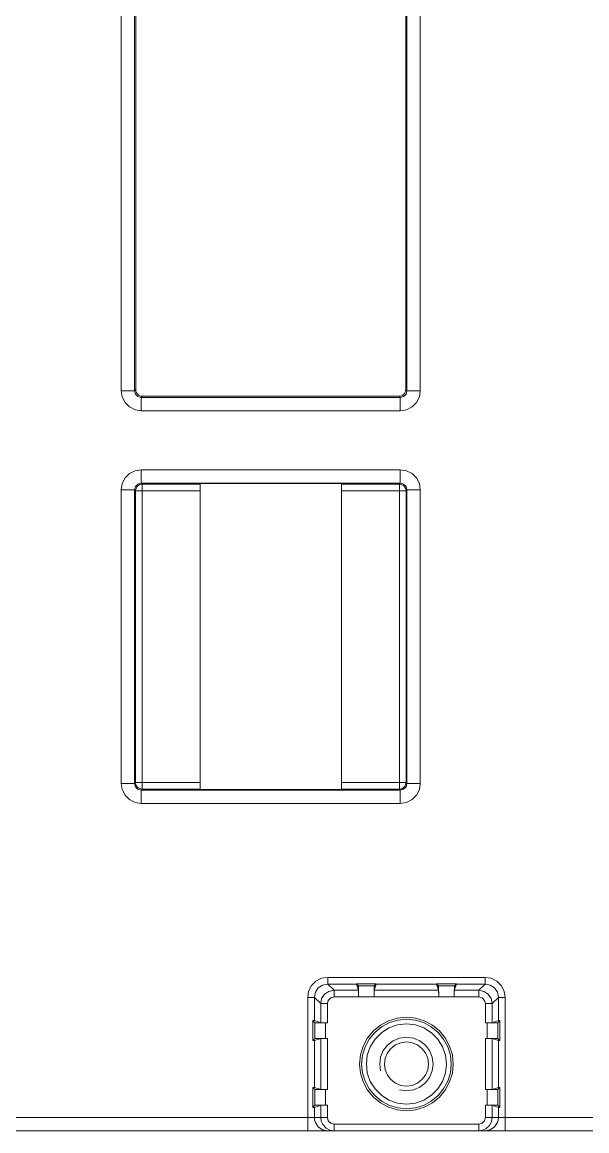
# Model space of a CAD drawing. Header units: millimetres. Extents: x 33157 to 59611, y -29750 to 1750.
# Drawn here: x 54998.5 to 55040.7, y 409.3 to 492.3 of the extents above; entities that cross this region are included whole.
import ezdxf

# ---------------------------------------------------------------- set-up
doc = ezdxf.new("R2010")
doc.units = ezdxf.units.MM
doc.layers.add('layer 1', color=7, linetype='Continuous', lineweight=18)

msp = doc.modelspace()

# ---------------------------------------------------------------- linework, layer by layer
at = {"layer": 'layer 1', "lineweight": 9}
for p, q in [((55005.877, 519.53), (55005.877, 464.69)), ((55006.877, 519.53), (55006.877, 464.69)), ((55006.965, 519.442), (55006.965, 464.778)), ((55027.182, 519.442), (55027.182, 464.778)), ((55027.261, 519.53), (55027.261, 464.69)), ((55028.262, 519.53), (55028.262, 464.69)), ((55007.378, 464.19), (55007.378, 463.19)), ((55026.761, 464.19), (55026.761, 463.19)), ((55007.378, 458.775), (55007.378, 457.775)), ((55026.761, 458.775), (55026.761, 457.775)), ((55007.448, 457.705), (55007.448, 434.862)), ((55026.699, 457.705), (55026.699, 434.862)), ((55005.877, 457.275), (55005.877, 435.292)), ((55006.877, 457.275), (55006.877, 435.292)), ((55006.948, 457.257), (55006.948, 457.205)), ((55006.948, 457.205), (55006.948, 435.362)), ((55011.785, 457.205), (55011.785, 435.362)), ((55022.363, 457.205), (55022.363, 435.362)), ((55027.2, 457.205), (55027.2, 435.362)), ((55027.261, 457.275), (55027.261, 435.292)), ((55028.262, 457.275), (55028.262, 435.292)), ((55007.378, 434.791), (55007.378, 433.791)), ((55026.761, 434.791), (55026.761, 433.791)), ((55021.336, 420.768), (55021.336, 420.267)), ((55033.108, 420.768), (55033.108, 420.267)), ((55019.835, 419.267), (55019.835, 409.28)), ((55020.335, 419.267), (55020.335, 417.529)), ((55021.81, 419.802), (55021.81, 419.302)), ((55023.636, 419.802), (55023.636, 419.311)), ((55030.808, 419.802), (55030.808, 419.311)), ((55032.634, 419.802), (55032.634, 419.302)), ((55034.109, 419.267), (55034.109, 417.529)), ((55034.609, 419.267), (55034.609, 409.28)), ((55020.809, 418.802), (55020.809, 417.371)), ((55021.309, 418.802), (55021.309, 417.371)), ((55033.134, 418.802), (55033.134, 417.371)), ((55033.635, 418.802), (55033.635, 417.371)), ((55020.221, 417.529), (55020.221, 416.038)), ((55034.223, 417.529), (55034.223, 416.038)), ((55020.379, 417.371), (55020.379, 416.196)), ((55021.178, 417.371), (55021.178, 416.196)), ((55033.266, 417.371), (55033.266, 416.196)), ((55034.065, 417.371), (55034.065, 416.196)), ((55020.335, 416.038), (55020.335, 412.527)), ((55020.809, 416.196), (55020.809, 412.369)), ((55021.309, 416.196), (55021.309, 412.369)), ((55033.134, 416.196), (55033.134, 412.369)), ((55033.635, 416.196), (55033.635, 412.369)), ((55034.109, 416.038), (55034.109, 412.527)), ((55020.221, 412.527), (55020.221, 411.035)), ((55020.379, 412.378), (55020.379, 411.193)), ((55021.178, 412.369), (55021.178, 411.202)), ((55033.266, 412.369), (55033.266, 411.202)), ((55034.065, 412.378), (55034.065, 411.193)), ((55034.223, 412.527), (55034.223, 411.035)), ((55020.335, 411.035), (55020.335, 410.281)), ((55020.809, 411.193), (55020.809, 410.281)), ((55021.309, 411.202), (55021.309, 410.281)), ((55033.134, 411.202), (55033.134, 410.281)), ((55033.635, 411.193), (55033.635, 410.281)), ((55034.109, 411.035), (55034.109, 410.281)), ((55021.81, 409.78), (55021.81, 409.28)), ((55032.634, 409.78), (55032.634, 409.28))]:
    msp.add_line(p, q, dxfattribs=at)
for points in [[(55005.877, 464.69), (55005.877, 464.69), (55006.877, 464.69), (55006.877, 464.69)], [(55006.965, 464.778), (55006.965, 464.778), (55006.877, 464.69), (55006.877, 464.69)], [(55026.761, 464.19), (55026.761, 464.19), (55007.378, 464.19), (55007.378, 464.19)], [(55007.466, 464.278), (55007.466, 464.278), (55007.378, 464.19), (55007.378, 464.19)], [(55026.682, 464.278), (55026.682, 464.278), (55007.466, 464.278), (55007.466, 464.278)], [(55026.682, 464.278), (55026.682, 464.278), (55026.761, 464.19), (55026.761, 464.19)], [(55027.182, 464.778), (55027.182, 464.778), (55027.261, 464.69), (55027.261, 464.69)], [(55028.262, 464.69), (55028.262, 464.69), (55027.261, 464.69), (55027.261, 464.69)], [(55026.761, 463.19), (55026.761, 463.19), (55007.378, 463.19), (55007.378, 463.19)], [(55007.378, 458.775), (55007.378, 458.775), (55026.761, 458.775), (55026.761, 458.775)], [(55007.448, 457.705), (55007.448, 457.705), (55007.255, 457.67), (55007.255, 457.67)], [(55007.378, 457.775), (55007.378, 457.775), (55026.761, 457.775), (55026.761, 457.775)], [(55007.448, 457.705), (55007.448, 457.705), (55007.378, 457.775), (55007.378, 457.775)], [(55011.793, 457.705), (55011.793, 457.705), (55007.448, 457.705), (55007.448, 457.705)], [(55011.82, 457.74), (55011.82, 457.74), (55022.328, 457.74), (55022.328, 457.74)], [(55011.793, 457.705), (55011.793, 457.705), (55011.82, 457.74), (55011.82, 457.74)], [(55022.354, 457.705), (55022.354, 457.705), (55022.328, 457.74), (55022.328, 457.74)], [(55026.699, 457.705), (55026.699, 457.705), (55022.354, 457.705), (55022.354, 457.705)], [(55026.761, 457.775), (55026.761, 457.775), (55026.699, 457.705), (55026.699, 457.705)], [(55026.752, 457.705), (55026.752, 457.705), (55026.699, 457.705), (55026.699, 457.705)], [(55027.2, 457.205), (55027.2, 457.205), (55027.156, 457.398), (55027.156, 457.398)], [(55005.877, 457.275), (55005.877, 457.275), (55006.877, 457.275), (55006.877, 457.275)], [(55006.948, 457.205), (55006.948, 457.205), (55006.877, 457.275), (55006.877, 457.275)], [(55006.948, 457.205), (55006.948, 457.205), (55011.785, 457.205), (55011.785, 457.205)], [(55027.2, 457.205), (55027.2, 457.205), (55022.363, 457.205), (55022.363, 457.205)], [(55027.261, 457.275), (55027.261, 457.275), (55027.2, 457.205), (55027.2, 457.205)], [(55028.262, 457.275), (55028.262, 457.275), (55027.261, 457.275), (55027.261, 457.275)], [(55005.877, 435.292), (55005.877, 435.292), (55006.877, 435.292), (55006.877, 435.292)], [(55006.948, 435.362), (55006.948, 435.362), (55006.877, 435.292), (55006.877, 435.292)], [(55006.948, 435.362), (55006.948, 435.362), (55011.785, 435.362), (55011.785, 435.362)], [(55006.948, 435.362), (55006.948, 435.362), (55006.983, 435.169), (55006.983, 435.169)], [(55022.363, 435.362), (55022.363, 435.362), (55027.2, 435.362), (55027.2, 435.362)], [(55027.191, 435.309), (55027.191, 435.309), (55027.2, 435.362), (55027.2, 435.362)], [(55027.2, 435.362), (55027.2, 435.362), (55027.261, 435.292), (55027.261, 435.292)], [(55028.262, 435.292), (55028.262, 435.292), (55027.261, 435.292), (55027.261, 435.292)], [(55026.761, 434.791), (55026.761, 434.791), (55007.378, 434.791), (55007.378, 434.791)], [(55007.448, 434.862), (55007.448, 434.862), (55007.378, 434.791), (55007.378, 434.791)], [(55007.395, 434.862), (55007.395, 434.862), (55007.448, 434.862), (55007.448, 434.862)], [(55007.448, 434.862), (55007.448, 434.862), (55011.793, 434.862), (55011.793, 434.862)], [(55011.82, 434.826), (55011.82, 434.826), (55022.328, 434.826), (55022.328, 434.826)], [(55011.793, 434.862), (55011.793, 434.862), (55011.82, 434.826), (55011.82, 434.826)], [(55022.354, 434.862), (55022.354, 434.862), (55022.328, 434.826), (55022.328, 434.826)], [(55022.354, 434.862), (55022.354, 434.862), (55026.699, 434.862), (55026.699, 434.862)], [(55026.699, 434.862), (55026.699, 434.862), (55026.884, 434.897), (55026.884, 434.897)], [(55026.699, 434.862), (55026.699, 434.862), (55026.761, 434.791), (55026.761, 434.791)], [(55026.761, 433.791), (55026.761, 433.791), (55007.378, 433.791), (55007.378, 433.791)], [(55033.108, 420.768), (55033.108, 420.768), (55021.336, 420.768), (55021.336, 420.768)], [(55023.478, 420.267), (55023.478, 420.267), (55021.336, 420.267), (55021.336, 420.267)], [(55021.81, 419.802), (55021.81, 419.802), (55021.336, 420.267), (55021.336, 420.267)], [(55024.97, 420.276), (55024.97, 420.276), (55023.478, 420.276), (55023.478, 420.276)], [(55023.627, 420.127), (55023.627, 420.127), (55023.478, 420.276), (55023.478, 420.276)], [(55023.478, 420.267), (55023.478, 420.267), (55023.636, 419.802), (55023.636, 419.802)], [(55024.812, 420.127), (55024.812, 420.127), (55023.627, 420.127), (55023.627, 420.127)], [(55023.636, 419.311), (55023.636, 419.311), (55023.627, 420.127), (55023.627, 420.127)], [(55024.812, 420.127), (55024.812, 420.127), (55024.803, 419.311), (55024.803, 419.311)], [(55024.812, 420.127), (55024.812, 420.127), (55024.97, 420.276), (55024.97, 420.276)], [(55024.97, 420.267), (55024.97, 420.267), (55024.812, 419.802), (55024.812, 419.802)], [(55029.473, 420.267), (55029.473, 420.267), (55024.97, 420.267), (55024.97, 420.267)], [(55030.966, 420.276), (55030.966, 420.276), (55029.473, 420.276), (55029.473, 420.276)], [(55029.631, 420.127), (55029.631, 420.127), (55029.473, 420.276), (55029.473, 420.276)], [(55029.473, 420.267), (55029.473, 420.267), (55029.631, 419.802), (55029.631, 419.802)], [(55030.817, 420.127), (55030.817, 420.127), (55029.631, 420.127), (55029.631, 420.127)], [(55029.64, 419.311), (55029.64, 419.311), (55029.631, 420.127), (55029.631, 420.127)], [(55030.966, 420.267), (55030.966, 420.267), (55030.808, 419.802), (55030.808, 419.802)], [(55030.817, 420.127), (55030.817, 420.127), (55030.808, 419.311), (55030.808, 419.311)], [(55030.817, 420.127), (55030.817, 420.127), (55030.966, 420.276), (55030.966, 420.276)], [(55033.108, 420.267), (55033.108, 420.267), (55030.966, 420.267), (55030.966, 420.267)], [(55032.634, 419.802), (55032.634, 419.802), (55033.108, 420.267), (55033.108, 420.267)], [(55019.835, 419.267), (55019.835, 419.267), (55020.335, 419.267), (55020.335, 419.267)], [(55020.809, 418.802), (55020.809, 418.802), (55020.335, 419.267), (55020.335, 419.267)], [(55023.636, 419.802), (55023.636, 419.802), (55021.81, 419.802), (55021.81, 419.802)], [(55023.636, 419.311), (55023.636, 419.311), (55021.81, 419.302), (55021.81, 419.302)], [(55030.808, 419.311), (55030.808, 419.311), (55023.636, 419.311), (55023.636, 419.311)], [(55029.631, 419.802), (55029.631, 419.802), (55024.812, 419.802), (55024.812, 419.802)], [(55024.803, 419.311), (55024.803, 419.311), (55024.812, 419.802), (55024.812, 419.802)], [(55029.64, 419.311), (55029.64, 419.311), (55029.631, 419.802), (55029.631, 419.802)], [(55032.634, 419.802), (55032.634, 419.802), (55030.808, 419.802), (55030.808, 419.802)], [(55032.634, 419.302), (55032.634, 419.302), (55030.808, 419.311), (55030.808, 419.311)], [(55033.635, 418.802), (55033.635, 418.802), (55034.109, 419.267), (55034.109, 419.267)], [(55034.609, 419.267), (55034.609, 419.267), (55034.109, 419.267), (55034.109, 419.267)], [(55021.309, 418.802), (55021.309, 418.802), (55020.809, 418.802), (55020.809, 418.802)], [(55033.134, 418.802), (55033.134, 418.802), (55033.635, 418.802), (55033.635, 418.802)], [(55020.379, 417.371), (55020.379, 417.371), (55020.221, 417.529), (55020.221, 417.529)], [(55020.335, 417.529), (55020.335, 417.529), (55020.809, 417.371), (55020.809, 417.371)], [(55034.109, 417.529), (55034.109, 417.529), (55033.635, 417.371), (55033.635, 417.371)], [(55034.065, 417.371), (55034.065, 417.371), (55034.223, 417.529), (55034.223, 417.529)], [(55021.309, 417.371), (55021.309, 417.371), (55021.178, 417.371), (55021.178, 417.371)], [(55033.134, 417.371), (55033.134, 417.371), (55033.266, 417.371), (55033.266, 417.371)], [(55033.239, 417.371), (55033.239, 417.371), (55034.065, 417.371), (55034.065, 417.371)], [(55033.239, 417.371), (55033.239, 417.371), (55033.635, 417.371), (55033.635, 417.371)], [(55020.379, 416.196), (55020.379, 416.196), (55020.221, 416.038), (55020.221, 416.038)], [(55020.335, 416.038), (55020.335, 416.038), (55020.809, 416.196), (55020.809, 416.196)], [(55021.213, 416.196), (55021.213, 416.196), (55020.379, 416.196), (55020.379, 416.196)], [(55021.213, 416.196), (55021.213, 416.196), (55020.809, 416.196), (55020.809, 416.196)], [(55021.309, 416.196), (55021.309, 416.196), (55021.178, 416.196), (55021.178, 416.196)], [(55033.134, 416.196), (55033.134, 416.196), (55033.266, 416.196), (55033.266, 416.196)], [(55034.109, 416.038), (55034.109, 416.038), (55033.635, 416.196), (55033.635, 416.196)], [(55034.065, 416.196), (55034.065, 416.196), (55034.223, 416.038), (55034.223, 416.038)], [(55020.379, 412.378), (55020.379, 412.378), (55020.221, 412.527), (55020.221, 412.527)], [(55020.335, 412.527), (55020.335, 412.527), (55020.809, 412.369), (55020.809, 412.369)], [(55021.309, 412.369), (55021.309, 412.369), (55021.178, 412.369), (55021.178, 412.369)], [(55033.134, 412.369), (55033.134, 412.369), (55033.266, 412.369), (55033.266, 412.369)], [(55033.239, 412.369), (55033.239, 412.369), (55034.065, 412.378), (55034.065, 412.378)], [(55033.239, 412.369), (55033.239, 412.369), (55033.635, 412.369), (55033.635, 412.369)], [(55034.109, 412.527), (55034.109, 412.527), (55033.635, 412.369), (55033.635, 412.369)], [(55034.065, 412.378), (55034.065, 412.378), (55034.223, 412.527), (55034.223, 412.527)], [(55020.379, 411.193), (55020.379, 411.193), (55020.221, 411.035), (55020.221, 411.035)], [(55020.335, 411.035), (55020.335, 411.035), (55020.809, 411.193), (55020.809, 411.193)], [(55021.213, 411.202), (55021.213, 411.202), (55020.379, 411.193), (55020.379, 411.193)], [(55021.309, 411.202), (55021.309, 411.202), (55021.178, 411.202), (55021.178, 411.202)], [(55033.134, 411.202), (55033.134, 411.202), (55033.266, 411.202), (55033.266, 411.202)], [(55034.109, 411.035), (55034.109, 411.035), (55033.635, 411.193), (55033.635, 411.193)], [(55034.065, 411.193), (55034.065, 411.193), (55034.223, 411.035), (55034.223, 411.035)], [(54979.137, 410.281), (54979.137, 410.281), (55021.309, 410.281), (55021.309, 410.281)], [(55033.134, 410.281), (55033.134, 410.281), (55066.308, 410.281), (55066.308, 410.281)], [(54942.724, 409.28), (54942.724, 409.28), (55138.723, 409.28), (55138.723, 409.28)], [(55020.958, 409.745), (55020.958, 409.745), (55021.213, 409.482), (55021.213, 409.482)], [(55021.81, 409.78), (55021.81, 409.78), (55032.634, 409.78), (55032.634, 409.78)], [(55033.169, 409.438), (55033.169, 409.438), (55033.441, 409.684), (55033.441, 409.684)]]:
    msp.add_open_spline(points, degree=3, dxfattribs=at)
for points, knots in [([(55005.877, 464.69), (55005.877, 464.69), (55005.956, 464.225), (55005.956, 464.225), (55005.956, 464.225), (55006.166, 463.813), (55006.166, 463.813), (55006.166, 463.813), (55006.5, 463.479), (55006.5, 463.479), (55006.5, 463.479), (55006.921, 463.269), (55006.921, 463.269), (55006.921, 463.269), (55007.378, 463.19), (55007.378, 463.19)], [0, 0, 0, 0, 147778.046159, 147778.046159, 147778.046159, 295556.092318, 295556.092318, 295556.092318, 443334.138478, 443334.138478, 443334.138478, 591112.184637, 591112.184637, 591112.184637, 738890.230796, 738890.230796, 738890.230796, 738890.230796]), ([(55006.877, 464.69), (55006.877, 464.69), (55006.948, 464.445), (55006.948, 464.445), (55006.948, 464.445), (55007.132, 464.26), (55007.132, 464.26), (55007.132, 464.26), (55007.378, 464.19), (55007.378, 464.19)], [0, 0, 0, 0, 158139.88265, 158139.88265, 158139.88265, 316279.7653, 316279.7653, 316279.7653, 474419.64795, 474419.64795, 474419.64795, 474419.64795]), ([(55006.965, 464.778), (55006.965, 464.778), (55006.974, 464.682), (55006.974, 464.682), (55006.974, 464.682), (55007, 464.585), (55007, 464.585), (55007, 464.585), (55007.053, 464.497), (55007.053, 464.497), (55007.053, 464.497), (55007.114, 464.427), (55007.114, 464.427), (55007.114, 464.427), (55007.185, 464.366), (55007.185, 464.366), (55007.185, 464.366), (55007.272, 464.313), (55007.272, 464.313), (55007.272, 464.313), (55007.369, 464.287), (55007.369, 464.287), (55007.369, 464.287), (55007.466, 464.278), (55007.466, 464.278)], [0, 0, 0, 0, 141924.298377, 141924.298377, 141924.298377, 283848.596753, 283848.596753, 283848.596753, 425772.89513, 425772.89513, 425772.89513, 567697.193507, 567697.193507, 567697.193507, 709621.491883, 709621.491883, 709621.491883, 851545.79026, 851545.79026, 851545.79026, 993470.088637, 993470.088637, 993470.088637, 1135394.387013, 1135394.387013, 1135394.387013, 1135394.387013]), ([(55026.682, 464.278), (55026.682, 464.278), (55026.778, 464.287), (55026.778, 464.287), (55026.778, 464.287), (55026.866, 464.313), (55026.866, 464.313), (55026.866, 464.313), (55026.954, 464.366), (55026.954, 464.366), (55026.954, 464.366), (55027.033, 464.427), (55027.033, 464.427), (55027.033, 464.427), (55027.095, 464.497), (55027.095, 464.497), (55027.095, 464.497), (55027.138, 464.585), (55027.138, 464.585), (55027.138, 464.585), (55027.165, 464.682), (55027.165, 464.682), (55027.165, 464.682), (55027.182, 464.778), (55027.182, 464.778)], [0, 0, 0, 0, 141975.933974, 141975.933974, 141975.933974, 283951.867948, 283951.867948, 283951.867948, 425927.801921, 425927.801921, 425927.801921, 567903.735895, 567903.735895, 567903.735895, 709879.669869, 709879.669869, 709879.669869, 851855.603843, 851855.603843, 851855.603843, 993831.537816, 993831.537816, 993831.537816, 1135807.47179, 1135807.47179, 1135807.47179, 1135807.47179]), ([(55026.761, 463.19), (55026.761, 463.19), (55027.226, 463.269), (55027.226, 463.269), (55027.226, 463.269), (55027.648, 463.479), (55027.648, 463.479), (55027.648, 463.479), (55027.981, 463.813), (55027.981, 463.813), (55027.981, 463.813), (55028.192, 464.225), (55028.192, 464.225), (55028.192, 464.225), (55028.262, 464.69), (55028.262, 464.69)], [0, 0, 0, 0, 147836.14093, 147836.14093, 147836.14093, 295672.281859, 295672.281859, 295672.281859, 443508.422789, 443508.422789, 443508.422789, 591344.563719, 591344.563719, 591344.563719, 739180.704649, 739180.704649, 739180.704649, 739180.704649]), ([(55026.761, 464.19), (55026.761, 464.19), (55027.015, 464.26), (55027.015, 464.26), (55027.015, 464.26), (55027.2, 464.445), (55027.2, 464.445), (55027.2, 464.445), (55027.261, 464.69), (55027.261, 464.69)], [0, 0, 0, 0, 158197.855403, 158197.855403, 158197.855403, 316395.710805, 316395.710805, 316395.710805, 474593.566208, 474593.566208, 474593.566208, 474593.566208]), ([(55007.378, 458.775), (55007.378, 458.775), (55006.921, 458.705), (55006.921, 458.705), (55006.921, 458.705), (55006.5, 458.486), (55006.5, 458.486), (55006.5, 458.486), (55006.166, 458.161), (55006.166, 458.161), (55006.166, 458.161), (55005.956, 457.74), (55005.956, 457.74), (55005.956, 457.74), (55005.877, 457.275), (55005.877, 457.275)], [0, 0, 0, 0, 147785.400071, 147785.400071, 147785.400071, 295570.800141, 295570.800141, 295570.800141, 443356.200212, 443356.200212, 443356.200212, 591141.600283, 591141.600283, 591141.600283, 738927.000354, 738927.000354, 738927.000354, 738927.000354]), ([(55028.262, 457.275), (55028.262, 457.275), (55028.192, 457.74), (55028.192, 457.74), (55028.192, 457.74), (55027.981, 458.161), (55027.981, 458.161), (55027.981, 458.161), (55027.648, 458.486), (55027.648, 458.486), (55027.648, 458.486), (55027.226, 458.705), (55027.226, 458.705), (55027.226, 458.705), (55026.761, 458.775), (55026.761, 458.775)], [0, 0, 0, 0, 147843.494239, 147843.494239, 147843.494239, 295686.988477, 295686.988477, 295686.988477, 443530.482716, 443530.482716, 443530.482716, 591373.976955, 591373.976955, 591373.976955, 739217.471193, 739217.471193, 739217.471193, 739217.471193]), ([(55007.378, 457.775), (55007.378, 457.775), (55007.132, 457.705), (55007.132, 457.705), (55007.132, 457.705), (55006.948, 457.529), (55006.948, 457.529), (55006.948, 457.529), (55006.877, 457.275), (55006.877, 457.275)], [0, 0, 0, 0, 158148.537517, 158148.537517, 158148.537517, 316297.075034, 316297.075034, 316297.075034, 474445.612551, 474445.612551, 474445.612551, 474445.612551]), ([(55007.255, 457.67), (55007.255, 457.67), (55007.053, 457.503), (55007.053, 457.503), (55007.053, 457.503), (55006.948, 457.257), (55006.948, 457.257)], [0, 0, 0, 0, 170984.598837, 170984.598837, 170984.598837, 341969.197675, 341969.197675, 341969.197675, 341969.197675]), ([(55011.793, 457.705), (55011.793, 457.705), (55011.785, 457.696), (55011.785, 457.696), (55011.785, 457.696), (55011.785, 457.67), (55011.785, 457.67), (55011.785, 457.67), (55011.785, 457.617), (55011.785, 457.617), (55011.785, 457.617), (55011.785, 457.556), (55011.785, 457.556), (55011.785, 457.556), (55011.785, 457.485), (55011.785, 457.485), (55011.785, 457.485), (55011.785, 457.398), (55011.785, 457.398), (55011.785, 457.398), (55011.785, 457.301), (55011.785, 457.301), (55011.785, 457.301), (55011.785, 457.205), (55011.785, 457.205)], [0, 0, 0, 0, 141945.555998, 141945.555998, 141945.555998, 283891.111997, 283891.111997, 283891.111997, 425836.667995, 425836.667995, 425836.667995, 567782.223994, 567782.223994, 567782.223994, 709727.779992, 709727.779992, 709727.779992, 851673.335991, 851673.335991, 851673.335991, 993618.891989, 993618.891989, 993618.891989, 1135564.447988, 1135564.447988, 1135564.447988, 1135564.447988]), ([(55022.363, 457.205), (55022.363, 457.205), (55022.363, 457.301), (55022.363, 457.301), (55022.363, 457.301), (55022.363, 457.398), (55022.363, 457.398), (55022.363, 457.398), (55022.363, 457.485), (55022.363, 457.485), (55022.363, 457.485), (55022.354, 457.556), (55022.354, 457.556), (55022.354, 457.556), (55022.354, 457.617), (55022.354, 457.617), (55022.354, 457.617), (55022.354, 457.67), (55022.354, 457.67), (55022.354, 457.67), (55022.354, 457.696), (55022.354, 457.696), (55022.354, 457.696), (55022.354, 457.705), (55022.354, 457.705)], [0, 0, 0, 0, 141972.924204, 141972.924204, 141972.924204, 283945.848408, 283945.848408, 283945.848408, 425918.772613, 425918.772613, 425918.772613, 567891.696817, 567891.696817, 567891.696817, 709864.621021, 709864.621021, 709864.621021, 851837.545225, 851837.545225, 851837.545225, 993810.46943, 993810.46943, 993810.46943, 1135783.393634, 1135783.393634, 1135783.393634, 1135783.393634]), ([(55027.156, 457.398), (55027.156, 457.398), (55026.998, 457.608), (55026.998, 457.608), (55026.998, 457.608), (55026.752, 457.705), (55026.752, 457.705)], [0, 0, 0, 0, 171046.687993, 171046.687993, 171046.687993, 342093.375987, 342093.375987, 342093.375987, 342093.375987]), ([(55027.261, 457.275), (55027.261, 457.275), (55027.2, 457.529), (55027.2, 457.529), (55027.2, 457.529), (55027.015, 457.705), (55027.015, 457.705), (55027.015, 457.705), (55026.761, 457.775), (55026.761, 457.775)], [0, 0, 0, 0, 158206.510845, 158206.510845, 158206.510845, 316413.02169, 316413.02169, 316413.02169, 474619.532535, 474619.532535, 474619.532535, 474619.532535]), ([(55005.877, 435.292), (55005.877, 435.292), (55005.956, 434.826), (55005.956, 434.826), (55005.956, 434.826), (55006.166, 434.414), (55006.166, 434.414), (55006.166, 434.414), (55006.5, 434.081), (55006.5, 434.081), (55006.5, 434.081), (55006.921, 433.87), (55006.921, 433.87), (55006.921, 433.87), (55007.378, 433.791), (55007.378, 433.791)], [0, 0, 0, 0, 147814.305452, 147814.305452, 147814.305452, 295628.610904, 295628.610904, 295628.610904, 443442.916357, 443442.916357, 443442.916357, 591257.221809, 591257.221809, 591257.221809, 739071.527261, 739071.527261, 739071.527261, 739071.527261]), ([(55006.877, 435.292), (55006.877, 435.292), (55006.948, 435.046), (55006.948, 435.046), (55006.948, 435.046), (55007.132, 434.862), (55007.132, 434.862), (55007.132, 434.862), (55007.378, 434.791), (55007.378, 434.791)], [0, 0, 0, 0, 158176.930475, 158176.930475, 158176.930475, 316353.860949, 316353.860949, 316353.860949, 474530.791424, 474530.791424, 474530.791424, 474530.791424]), ([(55006.983, 435.169), (55006.983, 435.169), (55007.15, 434.958), (55007.15, 434.958), (55007.15, 434.958), (55007.395, 434.862), (55007.395, 434.862)], [0, 0, 0, 0, 171019.63092, 171019.63092, 171019.63092, 342039.261841, 342039.261841, 342039.261841, 342039.261841]), ([(55011.785, 435.362), (55011.785, 435.362), (55011.785, 435.265), (55011.785, 435.265), (55011.785, 435.265), (55011.785, 435.169), (55011.785, 435.169), (55011.785, 435.169), (55011.785, 435.081), (55011.785, 435.081), (55011.785, 435.081), (55011.785, 435.011), (55011.785, 435.011), (55011.785, 435.011), (55011.785, 434.949), (55011.785, 434.949), (55011.785, 434.949), (55011.785, 434.897), (55011.785, 434.897), (55011.785, 434.897), (55011.785, 434.87), (55011.785, 434.87), (55011.785, 434.87), (55011.793, 434.862), (55011.793, 434.862)], [0, 0, 0, 0, 141974.165808, 141974.165808, 141974.165808, 283948.331615, 283948.331615, 283948.331615, 425922.497423, 425922.497423, 425922.497423, 567896.66323, 567896.66323, 567896.66323, 709870.829038, 709870.829038, 709870.829038, 851844.994846, 851844.994846, 851844.994846, 993819.160653, 993819.160653, 993819.160653, 1135793.326461, 1135793.326461, 1135793.326461, 1135793.326461]), ([(55022.354, 434.862), (55022.354, 434.862), (55022.354, 434.87), (55022.354, 434.87), (55022.354, 434.87), (55022.354, 434.897), (55022.354, 434.897), (55022.354, 434.897), (55022.354, 434.949), (55022.354, 434.949), (55022.354, 434.949), (55022.354, 435.011), (55022.354, 435.011), (55022.354, 435.011), (55022.363, 435.081), (55022.363, 435.081), (55022.363, 435.081), (55022.363, 435.169), (55022.363, 435.169), (55022.363, 435.169), (55022.363, 435.265), (55022.363, 435.265), (55022.363, 435.265), (55022.363, 435.362), (55022.363, 435.362)], [0, 0, 0, 0, 142001.910876, 142001.910876, 142001.910876, 284003.821751, 284003.821751, 284003.821751, 426005.732627, 426005.732627, 426005.732627, 568007.643503, 568007.643503, 568007.643503, 710009.554378, 710009.554378, 710009.554378, 852011.465254, 852011.465254, 852011.465254, 994013.37613, 994013.37613, 994013.37613, 1136015.287005, 1136015.287005, 1136015.287005, 1136015.287005]), ([(55026.761, 433.791), (55026.761, 433.791), (55027.226, 433.87), (55027.226, 433.87), (55027.226, 433.87), (55027.648, 434.081), (55027.648, 434.081), (55027.648, 434.081), (55027.981, 434.414), (55027.981, 434.414), (55027.981, 434.414), (55028.192, 434.826), (55028.192, 434.826), (55028.192, 434.826), (55028.262, 435.292), (55028.262, 435.292)], [0, 0, 0, 0, 147872.400618, 147872.400618, 147872.400618, 295744.801235, 295744.801235, 295744.801235, 443617.201853, 443617.201853, 443617.201853, 591489.602471, 591489.602471, 591489.602471, 739362.003089, 739362.003089, 739362.003089, 739362.003089]), ([(55026.761, 434.791), (55026.761, 434.791), (55027.015, 434.862), (55027.015, 434.862), (55027.015, 434.862), (55027.2, 435.046), (55027.2, 435.046), (55027.2, 435.046), (55027.261, 435.292), (55027.261, 435.292)], [0, 0, 0, 0, 158234.90344, 158234.90344, 158234.90344, 316469.806881, 316469.806881, 316469.806881, 474704.710321, 474704.710321, 474704.710321, 474704.710321]), ([(55026.884, 434.897), (55026.884, 434.897), (55027.095, 435.063), (55027.095, 435.063), (55027.095, 435.063), (55027.191, 435.309), (55027.191, 435.309)], [0, 0, 0, 0, 171081.714275, 171081.714275, 171081.714275, 342163.428549, 342163.428549, 342163.428549, 342163.428549]), ([(55021.336, 420.768), (55021.336, 420.768), (55020.87, 420.698), (55020.87, 420.698), (55020.87, 420.698), (55020.449, 420.487), (55020.449, 420.487), (55020.449, 420.487), (55020.124, 420.153), (55020.124, 420.153), (55020.124, 420.153), (55019.905, 419.732), (55019.905, 419.732), (55019.905, 419.732), (55019.835, 419.267), (55019.835, 419.267)], [0, 0, 0, 0, 147869.907779, 147869.907779, 147869.907779, 295739.815559, 295739.815559, 295739.815559, 443609.723338, 443609.723338, 443609.723338, 591479.631117, 591479.631117, 591479.631117, 739349.538897, 739349.538897, 739349.538897, 739349.538897]), ([(55021.336, 420.267), (55021.336, 420.267), (55020.95, 420.197), (55020.95, 420.197), (55020.95, 420.197), (55020.625, 419.978), (55020.625, 419.978), (55020.625, 419.978), (55020.414, 419.653), (55020.414, 419.653), (55020.414, 419.653), (55020.335, 419.267), (55020.335, 419.267)], [0, 0, 0, 0, 151705.675838, 151705.675838, 151705.675838, 303411.351677, 303411.351677, 303411.351677, 455117.027515, 455117.027515, 455117.027515, 606822.703353, 606822.703353, 606822.703353, 606822.703353]), ([(55034.609, 419.267), (55034.609, 419.267), (55034.539, 419.732), (55034.539, 419.732), (55034.539, 419.732), (55034.319, 420.153), (55034.319, 420.153), (55034.319, 420.153), (55033.994, 420.487), (55033.994, 420.487), (55033.994, 420.487), (55033.573, 420.698), (55033.573, 420.698), (55033.573, 420.698), (55033.108, 420.768), (55033.108, 420.768)], [0, 0, 0, 0, 147907.491613, 147907.491613, 147907.491613, 295814.983226, 295814.983226, 295814.983226, 443722.474839, 443722.474839, 443722.474839, 591629.966452, 591629.966452, 591629.966452, 739537.458065, 739537.458065, 739537.458065, 739537.458065]), ([(55034.109, 419.267), (55034.109, 419.267), (55034.03, 419.653), (55034.03, 419.653), (55034.03, 419.653), (55033.819, 419.978), (55033.819, 419.978), (55033.819, 419.978), (55033.494, 420.197), (55033.494, 420.197), (55033.494, 420.197), (55033.108, 420.267), (55033.108, 420.267)], [0, 0, 0, 0, 151742.163185, 151742.163185, 151742.163185, 303484.32637, 303484.32637, 303484.32637, 455226.489555, 455226.489555, 455226.489555, 606968.65274, 606968.65274, 606968.65274, 606968.65274]), ([(55021.81, 419.802), (55021.81, 419.802), (55021.423, 419.723), (55021.423, 419.723), (55021.423, 419.723), (55021.099, 419.504), (55021.099, 419.504), (55021.099, 419.504), (55020.879, 419.179), (55020.879, 419.179), (55020.879, 419.179), (55020.809, 418.802), (55020.809, 418.802)], [0, 0, 0, 0, 151707.624256, 151707.624256, 151707.624256, 303415.248513, 303415.248513, 303415.248513, 455122.872769, 455122.872769, 455122.872769, 606830.497026, 606830.497026, 606830.497026, 606830.497026]), ([(55021.81, 419.302), (55021.81, 419.302), (55021.555, 419.232), (55021.555, 419.232), (55021.555, 419.232), (55021.371, 419.048), (55021.371, 419.048), (55021.371, 419.048), (55021.309, 418.802), (55021.309, 418.802)], [0, 0, 0, 0, 158238.651402, 158238.651402, 158238.651402, 316477.302804, 316477.302804, 316477.302804, 474715.954206, 474715.954206, 474715.954206, 474715.954206]), ([(55033.635, 418.802), (55033.635, 418.802), (55033.564, 419.179), (55033.564, 419.179), (55033.564, 419.179), (55033.345, 419.504), (55033.345, 419.504), (55033.345, 419.504), (55033.02, 419.723), (55033.02, 419.723), (55033.02, 419.723), (55032.634, 419.802), (55032.634, 419.802)], [0, 0, 0, 0, 151741.512968, 151741.512968, 151741.512968, 303483.025936, 303483.025936, 303483.025936, 455224.538903, 455224.538903, 455224.538903, 606966.051871, 606966.051871, 606966.051871, 606966.051871]), ([(55033.134, 418.802), (55033.134, 418.802), (55033.073, 419.048), (55033.073, 419.048), (55033.073, 419.048), (55032.888, 419.232), (55032.888, 419.232), (55032.888, 419.232), (55032.634, 419.302), (55032.634, 419.302)], [0, 0, 0, 0, 158271.967478, 158271.967478, 158271.967478, 316543.934956, 316543.934956, 316543.934956, 474815.902435, 474815.902435, 474815.902435, 474815.902435]), ([(55020.335, 417.529), (55020.335, 417.529), (55020.326, 417.529), (55020.326, 417.529), (55020.326, 417.529), (55020.309, 417.529), (55020.309, 417.529), (55020.309, 417.529), (55020.274, 417.529), (55020.274, 417.529), (55020.274, 417.529), (55020.221, 417.529), (55020.221, 417.529)], [0, 0, 0, 0, 151708.674027, 151708.674027, 151708.674027, 303417.348053, 303417.348053, 303417.348053, 455126.02208, 455126.02208, 455126.02208, 606834.696107, 606834.696107, 606834.696107, 606834.696107]), ([(55030.72, 414.282), (55030.72, 414.282), (55030.659, 414.967), (55030.659, 414.967), (55030.659, 414.967), (55030.457, 415.625), (55030.457, 415.625), (55030.457, 415.625), (55030.132, 416.231), (55030.132, 416.231), (55030.132, 416.231), (55029.702, 416.757), (55029.702, 416.757), (55029.702, 416.757), (55029.166, 417.196), (55029.166, 417.196), (55029.166, 417.196), (55028.561, 417.521), (55028.561, 417.521), (55028.561, 417.521), (55027.902, 417.714), (55027.902, 417.714), (55027.902, 417.714), (55027.226, 417.784), (55027.226, 417.784), (55027.226, 417.784), (55026.541, 417.714), (55026.541, 417.714), (55026.541, 417.714), (55025.883, 417.521), (55025.883, 417.521), (55025.883, 417.521), (55025.277, 417.196), (55025.277, 417.196), (55025.277, 417.196), (55024.751, 416.757), (55024.751, 416.757), (55024.751, 416.757), (55024.312, 416.231), (55024.312, 416.231), (55024.312, 416.231), (55023.987, 415.625), (55023.987, 415.625), (55023.987, 415.625), (55023.794, 414.967), (55023.794, 414.967), (55023.794, 414.967), (55023.724, 414.282), (55023.724, 414.282), (55023.724, 414.282), (55023.794, 413.598), (55023.794, 413.598), (55023.794, 413.598), (55023.987, 412.94), (55023.987, 412.94), (55023.987, 412.94), (55024.312, 412.334), (55024.312, 412.334), (55024.312, 412.334), (55024.751, 411.808), (55024.751, 411.808), (55024.751, 411.808), (55025.277, 411.369), (55025.277, 411.369), (55025.277, 411.369), (55025.883, 411.053), (55025.883, 411.053), (55025.883, 411.053), (55026.541, 410.851), (55026.541, 410.851), (55026.541, 410.851), (55027.226, 410.781), (55027.226, 410.781), (55027.226, 410.781), (55027.902, 410.851), (55027.902, 410.851), (55027.902, 410.851), (55028.561, 411.053), (55028.561, 411.053), (55028.561, 411.053), (55029.166, 411.369), (55029.166, 411.369), (55029.166, 411.369), (55029.702, 411.808), (55029.702, 411.808), (55029.702, 411.808), (55030.132, 412.334), (55030.132, 412.334), (55030.132, 412.334), (55030.457, 412.94), (55030.457, 412.94), (55030.457, 412.94), (55030.659, 413.598), (55030.659, 413.598), (55030.659, 413.598), (55030.72, 414.282), (55030.72, 414.282)], [0, 0, 0, 0, 134760.023999, 134760.023999, 134760.023999, 269520.047998, 269520.047998, 269520.047998, 404280.071997, 404280.071997, 404280.071997, 539040.095996, 539040.095996, 539040.095996, 673800.119995, 673800.119995, 673800.119995, 808560.143994, 808560.143994, 808560.143994, 943320.167993, 943320.167993, 943320.167993, 1078080.191992, 1078080.191992, 1078080.191992, 1212840.215991, 1212840.215991, 1212840.215991, 1347600.23999, 1347600.23999, 1347600.23999, 1482360.263989, 1482360.263989, 1482360.263989, 1617120.287988, 1617120.287988, 1617120.287988, 1751880.311987, 1751880.311987, 1751880.311987, 1886640.335986, 1886640.335986, 1886640.335986, 2021400.359985, 2021400.359985, 2021400.359985, 2156160.383984, 2156160.383984, 2156160.383984, 2290920.407983, 2290920.407983, 2290920.407983, 2425680.431982, 2425680.431982, 2425680.431982, 2560440.455981, 2560440.455981, 2560440.455981, 2695200.47998, 2695200.47998, 2695200.47998, 2829960.503979, 2829960.503979, 2829960.503979, 2964720.527978, 2964720.527978, 2964720.527978, 3099480.551977, 3099480.551977, 3099480.551977, 3234240.575976, 3234240.575976, 3234240.575976, 3369000.599975, 3369000.599975, 3369000.599975, 3503760.623974, 3503760.623974, 3503760.623974, 3638520.647973, 3638520.647973, 3638520.647973, 3773280.671972, 3773280.671972, 3773280.671972, 3908040.695971, 3908040.695971, 3908040.695971, 4042800.71997, 4042800.71997, 4042800.71997, 4177560.743969, 4177560.743969, 4177560.743969, 4312320.767968, 4312320.767968, 4312320.767968, 4312320.767968]), ([(55030.571, 414.282), (55030.571, 414.282), (55030.509, 414.941), (55030.509, 414.941), (55030.509, 414.941), (55030.316, 415.564), (55030.316, 415.564), (55030.316, 415.564), (55030.009, 416.143), (55030.009, 416.143), (55030.009, 416.143), (55029.588, 416.652), (55029.588, 416.652), (55029.588, 416.652), (55029.087, 417.064), (55029.087, 417.064), (55029.087, 417.064), (55028.508, 417.38), (55028.508, 417.38), (55028.508, 417.38), (55027.876, 417.565), (55027.876, 417.565), (55027.876, 417.565), (55027.226, 417.635), (55027.226, 417.635), (55027.226, 417.635), (55026.568, 417.565), (55026.568, 417.565), (55026.568, 417.565), (55025.945, 417.38), (55025.945, 417.38), (55025.945, 417.38), (55025.365, 417.064), (55025.365, 417.064), (55025.365, 417.064), (55024.856, 416.652), (55024.856, 416.652), (55024.856, 416.652), (55024.435, 416.143), (55024.435, 416.143), (55024.435, 416.143), (55024.127, 415.564), (55024.127, 415.564), (55024.127, 415.564), (55023.934, 414.941), (55023.934, 414.941), (55023.934, 414.941), (55023.873, 414.282), (55023.873, 414.282), (55023.873, 414.282), (55023.934, 413.633), (55023.934, 413.633), (55023.934, 413.633), (55024.127, 413.001), (55024.127, 413.001), (55024.127, 413.001), (55024.435, 412.422), (55024.435, 412.422), (55024.435, 412.422), (55024.856, 411.913), (55024.856, 411.913), (55024.856, 411.913), (55025.365, 411.501), (55025.365, 411.501), (55025.365, 411.501), (55025.945, 411.185), (55025.945, 411.185), (55025.945, 411.185), (55026.568, 411), (55026.568, 411), (55026.568, 411), (55027.226, 410.93), (55027.226, 410.93), (55027.226, 410.93), (55027.876, 411), (55027.876, 411), (55027.876, 411), (55028.508, 411.185), (55028.508, 411.185), (55028.508, 411.185), (55029.087, 411.501), (55029.087, 411.501), (55029.087, 411.501), (55029.588, 411.913), (55029.588, 411.913), (55029.588, 411.913), (55030.009, 412.422), (55030.009, 412.422), (55030.009, 412.422), (55030.316, 413.001), (55030.316, 413.001), (55030.316, 413.001), (55030.509, 413.633), (55030.509, 413.633), (55030.509, 413.633), (55030.571, 414.282), (55030.571, 414.282)], [0, 0, 0, 0, 134760.578542, 134760.578542, 134760.578542, 269521.157083, 269521.157083, 269521.157083, 404281.735625, 404281.735625, 404281.735625, 539042.314166, 539042.314166, 539042.314166, 673802.892708, 673802.892708, 673802.892708, 808563.471249, 808563.471249, 808563.471249, 943324.049791, 943324.049791, 943324.049791, 1078084.628332, 1078084.628332, 1078084.628332, 1212845.206874, 1212845.206874, 1212845.206874, 1347605.785415, 1347605.785415, 1347605.785415, 1482366.363957, 1482366.363957, 1482366.363957, 1617126.942498, 1617126.942498, 1617126.942498, 1751887.52104, 1751887.52104, 1751887.52104, 1886648.099581, 1886648.099581, 1886648.099581, 2021408.678123, 2021408.678123, 2021408.678123, 2156169.256665, 2156169.256665, 2156169.256665, 2290929.835206, 2290929.835206, 2290929.835206, 2425690.413748, 2425690.413748, 2425690.413748, 2560450.992289, 2560450.992289, 2560450.992289, 2695211.570831, 2695211.570831, 2695211.570831, 2829972.149372, 2829972.149372, 2829972.149372, 2964732.727914, 2964732.727914, 2964732.727914, 3099493.306455, 3099493.306455, 3099493.306455, 3234253.884997, 3234253.884997, 3234253.884997, 3369014.463538, 3369014.463538, 3369014.463538, 3503775.04208, 3503775.04208, 3503775.04208, 3638535.620621, 3638535.620621, 3638535.620621, 3773296.199163, 3773296.199163, 3773296.199163, 3908056.777704, 3908056.777704, 3908056.777704, 4042817.356246, 4042817.356246, 4042817.356246, 4177577.934788, 4177577.934788, 4177577.934788, 4312338.513329, 4312338.513329, 4312338.513329, 4312338.513329]), ([(55034.223, 417.529), (55034.223, 417.529), (55034.179, 417.529), (55034.179, 417.529), (55034.179, 417.529), (55034.144, 417.529), (55034.144, 417.529), (55034.144, 417.529), (55034.117, 417.529), (55034.117, 417.529), (55034.117, 417.529), (55034.109, 417.529), (55034.109, 417.529)], [0, 0, 0, 0, 151746.960286, 151746.960286, 151746.960286, 303493.920572, 303493.920572, 303493.920572, 455240.880857, 455240.880857, 455240.880857, 606987.841143, 606987.841143, 606987.841143, 606987.841143]), ([(55020.379, 417.371), (55020.379, 417.371), (55020.396, 417.371), (55020.396, 417.371), (55020.396, 417.371), (55020.44, 417.371), (55020.44, 417.371), (55020.44, 417.371), (55020.519, 417.371), (55020.519, 417.371), (55020.519, 417.371), (55020.616, 417.371), (55020.616, 417.371), (55020.616, 417.371), (55020.739, 417.371), (55020.739, 417.371), (55020.739, 417.371), (55020.879, 417.371), (55020.879, 417.371), (55020.879, 417.371), (55021.028, 417.371), (55021.028, 417.371), (55021.028, 417.371), (55021.178, 417.371), (55021.178, 417.371)], [0, 0, 0, 0, 142019.782987, 142019.782987, 142019.782987, 284039.565975, 284039.565975, 284039.565975, 426059.348962, 426059.348962, 426059.348962, 568079.131949, 568079.131949, 568079.131949, 710098.914937, 710098.914937, 710098.914937, 852118.697924, 852118.697924, 852118.697924, 994138.480911, 994138.480911, 994138.480911, 1136158.263899, 1136158.263899, 1136158.263899, 1136158.263899]), ([(55020.809, 417.371), (55020.809, 417.371), (55020.818, 417.371), (55020.818, 417.371), (55020.818, 417.371), (55020.853, 417.371), (55020.853, 417.371), (55020.853, 417.371), (55020.897, 417.371), (55020.897, 417.371), (55020.897, 417.371), (55020.958, 417.371), (55020.958, 417.371), (55020.958, 417.371), (55021.037, 417.371), (55021.037, 417.371), (55021.037, 417.371), (55021.116, 417.371), (55021.116, 417.371), (55021.116, 417.371), (55021.213, 417.371), (55021.213, 417.371), (55021.213, 417.371), (55021.309, 417.371), (55021.309, 417.371)], [0, 0, 0, 0, 142020.786379, 142020.786379, 142020.786379, 284041.572759, 284041.572759, 284041.572759, 426062.359138, 426062.359138, 426062.359138, 568083.145518, 568083.145518, 568083.145518, 710103.931897, 710103.931897, 710103.931897, 852124.718276, 852124.718276, 852124.718276, 994145.504656, 994145.504656, 994145.504656, 1136166.291035, 1136166.291035, 1136166.291035, 1136166.291035]), ([(55030.22, 414.282), (55030.22, 414.282), (55030.149, 414.949), (55030.149, 414.949), (55030.149, 414.949), (55029.921, 415.581), (55029.921, 415.581), (55029.921, 415.581), (55029.57, 416.152), (55029.57, 416.152), (55029.57, 416.152), (55029.096, 416.626), (55029.096, 416.626), (55029.096, 416.626), (55028.525, 416.985), (55028.525, 416.985), (55028.525, 416.985), (55027.893, 417.205), (55027.893, 417.205), (55027.893, 417.205), (55027.226, 417.284), (55027.226, 417.284), (55027.226, 417.284), (55026.559, 417.205), (55026.559, 417.205), (55026.559, 417.205), (55025.918, 416.985), (55025.918, 416.985), (55025.918, 416.985), (55025.356, 416.626), (55025.356, 416.626), (55025.356, 416.626), (55024.874, 416.152), (55024.874, 416.152), (55024.874, 416.152), (55024.522, 415.581), (55024.522, 415.581), (55024.522, 415.581), (55024.294, 414.949), (55024.294, 414.949), (55024.294, 414.949), (55024.224, 414.282), (55024.224, 414.282), (55024.224, 414.282), (55024.294, 413.615), (55024.294, 413.615), (55024.294, 413.615), (55024.522, 412.984), (55024.522, 412.984), (55024.522, 412.984), (55024.874, 412.413), (55024.874, 412.413), (55024.874, 412.413), (55025.356, 411.939), (55025.356, 411.939), (55025.356, 411.939), (55025.918, 411.579), (55025.918, 411.579), (55025.918, 411.579), (55026.559, 411.36), (55026.559, 411.36), (55026.559, 411.36), (55027.226, 411.281), (55027.226, 411.281), (55027.226, 411.281), (55027.893, 411.36), (55027.893, 411.36), (55027.893, 411.36), (55028.525, 411.579), (55028.525, 411.579), (55028.525, 411.579), (55029.096, 411.939), (55029.096, 411.939), (55029.096, 411.939), (55029.57, 412.413), (55029.57, 412.413), (55029.57, 412.413), (55029.921, 412.984), (55029.921, 412.984), (55029.921, 412.984), (55030.149, 413.615), (55030.149, 413.615), (55030.149, 413.615), (55030.22, 414.282), (55030.22, 414.282)], [0, 0, 0, 0, 135107.959311, 135107.959311, 135107.959311, 270215.918622, 270215.918622, 270215.918622, 405323.877933, 405323.877933, 405323.877933, 540431.837244, 540431.837244, 540431.837244, 675539.796555, 675539.796555, 675539.796555, 810647.755865, 810647.755865, 810647.755865, 945755.715176, 945755.715176, 945755.715176, 1080863.674487, 1080863.674487, 1080863.674487, 1215971.633798, 1215971.633798, 1215971.633798, 1351079.593109, 1351079.593109, 1351079.593109, 1486187.55242, 1486187.55242, 1486187.55242, 1621295.511731, 1621295.511731, 1621295.511731, 1756403.471042, 1756403.471042, 1756403.471042, 1891511.430353, 1891511.430353, 1891511.430353, 2026619.389664, 2026619.389664, 2026619.389664, 2161727.348975, 2161727.348975, 2161727.348975, 2296835.308286, 2296835.308286, 2296835.308286, 2431943.267596, 2431943.267596, 2431943.267596, 2567051.226907, 2567051.226907, 2567051.226907, 2702159.186218, 2702159.186218, 2702159.186218, 2837267.145529, 2837267.145529, 2837267.145529, 2972375.10484, 2972375.10484, 2972375.10484, 3107483.064151, 3107483.064151, 3107483.064151, 3242591.023462, 3242591.023462, 3242591.023462, 3377698.982773, 3377698.982773, 3377698.982773, 3512806.942084, 3512806.942084, 3512806.942084, 3647914.901395, 3647914.901395, 3647914.901395, 3783022.860706, 3783022.860706, 3783022.860706, 3783022.860706]), ([(55020.221, 416.038), (55020.221, 416.038), (55020.274, 416.038), (55020.274, 416.038), (55020.274, 416.038), (55020.309, 416.038), (55020.309, 416.038), (55020.309, 416.038), (55020.326, 416.038), (55020.326, 416.038), (55020.326, 416.038), (55020.335, 416.038), (55020.335, 416.038)], [0, 0, 0, 0, 151710.625045, 151710.625045, 151710.625045, 303421.25009, 303421.25009, 303421.25009, 455131.875135, 455131.875135, 455131.875135, 606842.50018, 606842.50018, 606842.50018, 606842.50018]), ([(55026.708, 412.352), (55026.708, 412.352), (55027.226, 412.282), (55027.226, 412.282), (55027.226, 412.282), (55027.744, 412.352), (55027.744, 412.352), (55027.744, 412.352), (55028.218, 412.554), (55028.218, 412.554), (55028.218, 412.554), (55028.64, 412.87), (55028.64, 412.87), (55028.64, 412.87), (55028.956, 413.282), (55028.956, 413.282), (55028.956, 413.282), (55029.157, 413.765), (55029.157, 413.765), (55029.157, 413.765), (55029.219, 414.282), (55029.219, 414.282), (55029.219, 414.282), (55029.157, 414.8), (55029.157, 414.8), (55029.157, 414.8), (55028.956, 415.283), (55028.956, 415.283), (55028.956, 415.283), (55028.64, 415.695), (55028.64, 415.695), (55028.64, 415.695), (55028.218, 416.011), (55028.218, 416.011), (55028.218, 416.011), (55027.744, 416.213), (55027.744, 416.213), (55027.744, 416.213), (55027.226, 416.283), (55027.226, 416.283), (55027.226, 416.283), (55026.708, 416.213), (55026.708, 416.213), (55026.708, 416.213), (55026.225, 416.011), (55026.225, 416.011), (55026.225, 416.011), (55025.804, 415.695), (55025.804, 415.695), (55025.804, 415.695), (55025.488, 415.283), (55025.488, 415.283), (55025.488, 415.283), (55025.295, 414.8), (55025.295, 414.8), (55025.295, 414.8), (55025.225, 414.282), (55025.225, 414.282), (55025.225, 414.282), (55025.295, 413.765), (55025.295, 413.765)], [0, 0, 0, 0, 136223.623617, 136223.623617, 136223.623617, 272447.247234, 272447.247234, 272447.247234, 408670.870851, 408670.870851, 408670.870851, 544894.494468, 544894.494468, 544894.494468, 681118.118085, 681118.118085, 681118.118085, 817341.741702, 817341.741702, 817341.741702, 953565.365319, 953565.365319, 953565.365319, 1089788.988936, 1089788.988936, 1089788.988936, 1226012.612553, 1226012.612553, 1226012.612553, 1362236.23617, 1362236.23617, 1362236.23617, 1498459.859787, 1498459.859787, 1498459.859787, 1634683.483404, 1634683.483404, 1634683.483404, 1770907.107021, 1770907.107021, 1770907.107021, 1907130.730638, 1907130.730638, 1907130.730638, 2043354.354255, 2043354.354255, 2043354.354255, 2179577.977872, 2179577.977872, 2179577.977872, 2315801.601489, 2315801.601489, 2315801.601489, 2452025.225106, 2452025.225106, 2452025.225106, 2588248.848723, 2588248.848723, 2588248.848723, 2724472.47234, 2724472.47234, 2724472.47234, 2724472.47234]), ([(55028.877, 414.282), (55028.877, 414.282), (55028.815, 414.712), (55028.815, 414.712), (55028.815, 414.712), (55028.648, 415.107), (55028.648, 415.107), (55028.648, 415.107), (55028.385, 415.45), (55028.385, 415.45), (55028.385, 415.45), (55028.051, 415.713), (55028.051, 415.713), (55028.051, 415.713), (55027.648, 415.88), (55027.648, 415.88), (55027.648, 415.88), (55027.226, 415.932), (55027.226, 415.932), (55027.226, 415.932), (55026.796, 415.88), (55026.796, 415.88), (55026.796, 415.88), (55026.401, 415.713), (55026.401, 415.713), (55026.401, 415.713), (55026.059, 415.45), (55026.059, 415.45), (55026.059, 415.45), (55025.795, 415.107), (55025.795, 415.107), (55025.795, 415.107), (55025.628, 414.712), (55025.628, 414.712), (55025.628, 414.712), (55025.576, 414.282), (55025.576, 414.282), (55025.576, 414.282), (55025.628, 413.852), (55025.628, 413.852), (55025.628, 413.852), (55025.795, 413.457), (55025.795, 413.457), (55025.795, 413.457), (55026.059, 413.115), (55026.059, 413.115), (55026.059, 413.115), (55026.401, 412.852), (55026.401, 412.852), (55026.401, 412.852), (55026.796, 412.685), (55026.796, 412.685), (55026.796, 412.685), (55027.226, 412.633), (55027.226, 412.633), (55027.226, 412.633), (55027.648, 412.685), (55027.648, 412.685), (55027.648, 412.685), (55028.051, 412.852), (55028.051, 412.852), (55028.051, 412.852), (55028.385, 413.115), (55028.385, 413.115), (55028.385, 413.115), (55028.648, 413.457), (55028.648, 413.457), (55028.648, 413.457), (55028.815, 413.852), (55028.815, 413.852), (55028.815, 413.852), (55028.877, 414.282), (55028.877, 414.282)], [0, 0, 0, 0, 135574.374914, 135574.374914, 135574.374914, 271148.749829, 271148.749829, 271148.749829, 406723.124743, 406723.124743, 406723.124743, 542297.499657, 542297.499657, 542297.499657, 677871.874571, 677871.874571, 677871.874571, 813446.249486, 813446.249486, 813446.249486, 949020.6244, 949020.6244, 949020.6244, 1084594.999314, 1084594.999314, 1084594.999314, 1220169.374229, 1220169.374229, 1220169.374229, 1355743.749143, 1355743.749143, 1355743.749143, 1491318.124057, 1491318.124057, 1491318.124057, 1626892.498972, 1626892.498972, 1626892.498972, 1762466.873886, 1762466.873886, 1762466.873886, 1898041.2488, 1898041.2488, 1898041.2488, 2033615.623714, 2033615.623714, 2033615.623714, 2169189.998629, 2169189.998629, 2169189.998629, 2304764.373543, 2304764.373543, 2304764.373543, 2440338.748457, 2440338.748457, 2440338.748457, 2575913.123372, 2575913.123372, 2575913.123372, 2711487.498286, 2711487.498286, 2711487.498286, 2847061.8732, 2847061.8732, 2847061.8732, 2982636.248114, 2982636.248114, 2982636.248114, 3118210.623029, 3118210.623029, 3118210.623029, 3253784.997943, 3253784.997943, 3253784.997943, 3253784.997943]), ([(55033.635, 416.196), (55033.635, 416.196), (55033.626, 416.196), (55033.626, 416.196), (55033.626, 416.196), (55033.599, 416.196), (55033.599, 416.196), (55033.599, 416.196), (55033.547, 416.196), (55033.547, 416.196), (55033.547, 416.196), (55033.485, 416.196), (55033.485, 416.196), (55033.485, 416.196), (55033.415, 416.196), (55033.415, 416.196), (55033.415, 416.196), (55033.327, 416.196), (55033.327, 416.196), (55033.327, 416.196), (55033.231, 416.196), (55033.231, 416.196), (55033.231, 416.196), (55033.134, 416.196), (55033.134, 416.196)], [0, 0, 0, 0, 142054.861014, 142054.861014, 142054.861014, 284109.722027, 284109.722027, 284109.722027, 426164.583041, 426164.583041, 426164.583041, 568219.444054, 568219.444054, 568219.444054, 710274.305068, 710274.305068, 710274.305068, 852329.166081, 852329.166081, 852329.166081, 994384.027095, 994384.027095, 994384.027095, 1136438.888109, 1136438.888109, 1136438.888109, 1136438.888109]), ([(55034.065, 416.196), (55034.065, 416.196), (55034.047, 416.196), (55034.047, 416.196), (55034.047, 416.196), (55034.003, 416.196), (55034.003, 416.196), (55034.003, 416.196), (55033.924, 416.196), (55033.924, 416.196), (55033.924, 416.196), (55033.828, 416.196), (55033.828, 416.196), (55033.828, 416.196), (55033.705, 416.196), (55033.705, 416.196), (55033.705, 416.196), (55033.564, 416.196), (55033.564, 416.196), (55033.564, 416.196), (55033.415, 416.196), (55033.415, 416.196), (55033.415, 416.196), (55033.266, 416.196), (55033.266, 416.196)], [0, 0, 0, 0, 142055.67562, 142055.67562, 142055.67562, 284111.351241, 284111.351241, 284111.351241, 426167.026861, 426167.026861, 426167.026861, 568222.702481, 568222.702481, 568222.702481, 710278.378102, 710278.378102, 710278.378102, 852334.053722, 852334.053722, 852334.053722, 994389.729342, 994389.729342, 994389.729342, 1136445.404963, 1136445.404963, 1136445.404963, 1136445.404963]), ([(55034.109, 416.038), (55034.109, 416.038), (55034.117, 416.038), (55034.117, 416.038), (55034.117, 416.038), (55034.144, 416.038), (55034.144, 416.038), (55034.144, 416.038), (55034.179, 416.038), (55034.179, 416.038), (55034.179, 416.038), (55034.223, 416.038), (55034.223, 416.038)], [0, 0, 0, 0, 151749.009592, 151749.009592, 151749.009592, 303498.019183, 303498.019183, 303498.019183, 455247.028775, 455247.028775, 455247.028775, 606996.038367, 606996.038367, 606996.038367, 606996.038367]), ([(55020.335, 412.527), (55020.335, 412.527), (55020.326, 412.527), (55020.326, 412.527), (55020.326, 412.527), (55020.309, 412.527), (55020.309, 412.527), (55020.309, 412.527), (55020.274, 412.527), (55020.274, 412.527), (55020.274, 412.527), (55020.221, 412.527), (55020.221, 412.527)], [0, 0, 0, 0, 151715.521648, 151715.521648, 151715.521648, 303431.043296, 303431.043296, 303431.043296, 455146.564943, 455146.564943, 455146.564943, 606862.086591, 606862.086591, 606862.086591, 606862.086591]), ([(55020.379, 412.378), (55020.379, 412.378), (55020.396, 412.369), (55020.396, 412.369), (55020.396, 412.369), (55020.44, 412.369), (55020.44, 412.369), (55020.44, 412.369), (55020.519, 412.369), (55020.519, 412.369), (55020.519, 412.369), (55020.616, 412.369), (55020.616, 412.369), (55020.616, 412.369), (55020.739, 412.369), (55020.739, 412.369), (55020.739, 412.369), (55020.879, 412.369), (55020.879, 412.369), (55020.879, 412.369), (55021.028, 412.369), (55021.028, 412.369), (55021.028, 412.369), (55021.178, 412.369), (55021.178, 412.369)], [0, 0, 0, 0, 142026.189882, 142026.189882, 142026.189882, 284052.379764, 284052.379764, 284052.379764, 426078.569647, 426078.569647, 426078.569647, 568104.759529, 568104.759529, 568104.759529, 710130.949411, 710130.949411, 710130.949411, 852157.139293, 852157.139293, 852157.139293, 994183.329176, 994183.329176, 994183.329176, 1136209.519058, 1136209.519058, 1136209.519058, 1136209.519058]), ([(55020.809, 412.369), (55020.809, 412.369), (55020.818, 412.369), (55020.818, 412.369), (55020.818, 412.369), (55020.853, 412.369), (55020.853, 412.369), (55020.853, 412.369), (55020.897, 412.369), (55020.897, 412.369), (55020.897, 412.369), (55020.958, 412.369), (55020.958, 412.369), (55020.958, 412.369), (55021.037, 412.369), (55021.037, 412.369), (55021.037, 412.369), (55021.116, 412.369), (55021.116, 412.369), (55021.116, 412.369), (55021.213, 412.369), (55021.213, 412.369), (55021.213, 412.369), (55021.309, 412.369), (55021.309, 412.369)], [0, 0, 0, 0, 142027.196799, 142027.196799, 142027.196799, 284054.393598, 284054.393598, 284054.393598, 426081.590398, 426081.590398, 426081.590398, 568108.787197, 568108.787197, 568108.787197, 710135.983996, 710135.983996, 710135.983996, 852163.180795, 852163.180795, 852163.180795, 994190.377595, 994190.377595, 994190.377595, 1136217.574394, 1136217.574394, 1136217.574394, 1136217.574394]), ([(55034.223, 412.527), (55034.223, 412.527), (55034.179, 412.527), (55034.179, 412.527), (55034.179, 412.527), (55034.144, 412.527), (55034.144, 412.527), (55034.144, 412.527), (55034.117, 412.527), (55034.117, 412.527), (55034.117, 412.527), (55034.109, 412.527), (55034.109, 412.527)], [0, 0, 0, 0, 151753.807927, 151753.807927, 151753.807927, 303507.615854, 303507.615854, 303507.615854, 455261.423781, 455261.423781, 455261.423781, 607015.231708, 607015.231708, 607015.231708, 607015.231708]), ([(55020.221, 411.035), (55020.221, 411.035), (55020.274, 411.035), (55020.274, 411.035), (55020.274, 411.035), (55020.309, 411.035), (55020.309, 411.035), (55020.309, 411.035), (55020.326, 411.035), (55020.326, 411.035), (55020.326, 411.035), (55020.335, 411.035), (55020.335, 411.035)], [0, 0, 0, 0, 151717.472802, 151717.472802, 151717.472802, 303434.945605, 303434.945605, 303434.945605, 455152.418407, 455152.418407, 455152.418407, 606869.89121, 606869.89121, 606869.89121, 606869.89121]), ([(55033.635, 411.193), (55033.635, 411.193), (55033.626, 411.193), (55033.626, 411.193), (55033.626, 411.193), (55033.599, 411.193), (55033.599, 411.193), (55033.599, 411.193), (55033.547, 411.193), (55033.547, 411.193), (55033.547, 411.193), (55033.485, 411.193), (55033.485, 411.193), (55033.485, 411.193), (55033.415, 411.202), (55033.415, 411.202), (55033.415, 411.202), (55033.327, 411.202), (55033.327, 411.202), (55033.327, 411.202), (55033.231, 411.202), (55033.231, 411.202), (55033.231, 411.202), (55033.134, 411.202), (55033.134, 411.202)], [0, 0, 0, 0, 142061.268669, 142061.268669, 142061.268669, 284122.537337, 284122.537337, 284122.537337, 426183.806006, 426183.806006, 426183.806006, 568245.074675, 568245.074675, 568245.074675, 710306.343343, 710306.343343, 710306.343343, 852367.612012, 852367.612012, 852367.612012, 994428.880681, 994428.880681, 994428.880681, 1136490.149349, 1136490.149349, 1136490.149349, 1136490.149349]), ([(55034.065, 411.193), (55034.065, 411.193), (55034.047, 411.193), (55034.047, 411.193), (55034.047, 411.193), (55034.003, 411.193), (55034.003, 411.193), (55034.003, 411.193), (55033.924, 411.193), (55033.924, 411.193), (55033.924, 411.193), (55033.828, 411.193), (55033.828, 411.193), (55033.828, 411.193), (55033.705, 411.193), (55033.705, 411.193), (55033.705, 411.193), (55033.564, 411.202), (55033.564, 411.202), (55033.564, 411.202), (55033.415, 411.202), (55033.415, 411.202), (55033.415, 411.202), (55033.266, 411.202), (55033.266, 411.202)], [0, 0, 0, 0, 142062.085148, 142062.085148, 142062.085148, 284124.170295, 284124.170295, 284124.170295, 426186.255443, 426186.255443, 426186.255443, 568248.34059, 568248.34059, 568248.34059, 710310.425738, 710310.425738, 710310.425738, 852372.510885, 852372.510885, 852372.510885, 994434.596033, 994434.596033, 994434.596033, 1136496.68118, 1136496.68118, 1136496.68118, 1136496.68118]), ([(55034.109, 411.035), (55034.109, 411.035), (55034.117, 411.035), (55034.117, 411.035), (55034.117, 411.035), (55034.144, 411.035), (55034.144, 411.035), (55034.144, 411.035), (55034.179, 411.035), (55034.179, 411.035), (55034.179, 411.035), (55034.223, 411.035), (55034.223, 411.035)], [0, 0, 0, 0, 151755.857366, 151755.857366, 151755.857366, 303511.714733, 303511.714733, 303511.714733, 455267.572099, 455267.572099, 455267.572099, 607023.429465, 607023.429465, 607023.429465, 607023.429465]), ([(55020.335, 410.281), (55020.335, 410.281), (55020.353, 410.088), (55020.353, 410.088), (55020.353, 410.088), (55020.414, 409.903), (55020.414, 409.903)], [0, 0, 0, 0, 171099.301142, 171099.301142, 171099.301142, 342198.602285, 342198.602285, 342198.602285, 342198.602285]), ([(55020.809, 410.281), (55020.809, 410.281), (55020.844, 410.009), (55020.844, 410.009), (55020.844, 410.009), (55020.958, 409.745), (55020.958, 409.745)], [0, 0, 0, 0, 171100.858561, 171100.858561, 171100.858561, 342201.717122, 342201.717122, 342201.717122, 342201.717122]), ([(55021.309, 410.281), (55021.309, 410.281), (55021.371, 410.035), (55021.371, 410.035), (55021.371, 410.035), (55021.555, 409.851), (55021.555, 409.851), (55021.555, 409.851), (55021.81, 409.78), (55021.81, 409.78)], [0, 0, 0, 0, 158250.100055, 158250.100055, 158250.100055, 316500.200109, 316500.200109, 316500.200109, 474750.300164, 474750.300164, 474750.300164, 474750.300164]), ([(55032.634, 409.78), (55032.634, 409.78), (55032.888, 409.851), (55032.888, 409.851), (55032.888, 409.851), (55033.073, 410.035), (55033.073, 410.035), (55033.073, 410.035), (55033.134, 410.281), (55033.134, 410.281)], [0, 0, 0, 0, 158283.392616, 158283.392616, 158283.392616, 316566.785232, 316566.785232, 316566.785232, 474850.177848, 474850.177848, 474850.177848, 474850.177848]), ([(55033.441, 409.684), (55033.441, 409.684), (55033.582, 409.965), (55033.582, 409.965), (55033.582, 409.965), (55033.635, 410.281), (55033.635, 410.281)], [0, 0, 0, 0, 171140.706706, 171140.706706, 171140.706706, 342281.413412, 342281.413412, 342281.413412, 342281.413412]), ([(55034.109, 410.281), (55034.109, 410.281), (55034.091, 410.088), (55034.091, 410.088), (55034.091, 410.088), (55034.03, 409.903), (55034.03, 409.903)], [0, 0, 0, 0, 171142.111353, 171142.111353, 171142.111353, 342284.222705, 342284.222705, 342284.222705, 342284.222705]), ([(55020.414, 409.903), (55020.414, 409.903), (55020.625, 409.579), (55020.625, 409.579), (55020.625, 409.579), (55020.95, 409.359), (55020.95, 409.359), (55020.95, 409.359), (55021.336, 409.28), (55021.336, 409.28)], [0, 0, 0, 0, 158248.3796, 158248.3796, 158248.3796, 316496.759201, 316496.759201, 316496.759201, 474745.138801, 474745.138801, 474745.138801, 474745.138801]), ([(55021.213, 409.482), (55021.213, 409.482), (55021.494, 409.333), (55021.494, 409.333), (55021.494, 409.333), (55021.81, 409.28), (55021.81, 409.28)], [0, 0, 0, 0, 171103.890202, 171103.890202, 171103.890202, 342207.780404, 342207.780404, 342207.780404, 342207.780404]), ([(55032.634, 409.28), (55032.634, 409.28), (55032.915, 409.324), (55032.915, 409.324), (55032.915, 409.324), (55033.169, 409.438), (55033.169, 409.438)], [0, 0, 0, 0, 171139.618776, 171139.618776, 171139.618776, 342279.237553, 342279.237553, 342279.237553, 342279.237553]), ([(55033.108, 409.28), (55033.108, 409.28), (55033.494, 409.359), (55033.494, 409.359), (55033.494, 409.359), (55033.819, 409.579), (55033.819, 409.579), (55033.819, 409.579), (55034.03, 409.903), (55034.03, 409.903)], [0, 0, 0, 0, 158285.641403, 158285.641403, 158285.641403, 316571.282807, 316571.282807, 316571.282807, 474856.92421, 474856.92421, 474856.92421, 474856.92421])]:
    msp.add_open_spline(points, degree=3, knots=knots, dxfattribs=at)

doc.saveas('drawing.dxf')
